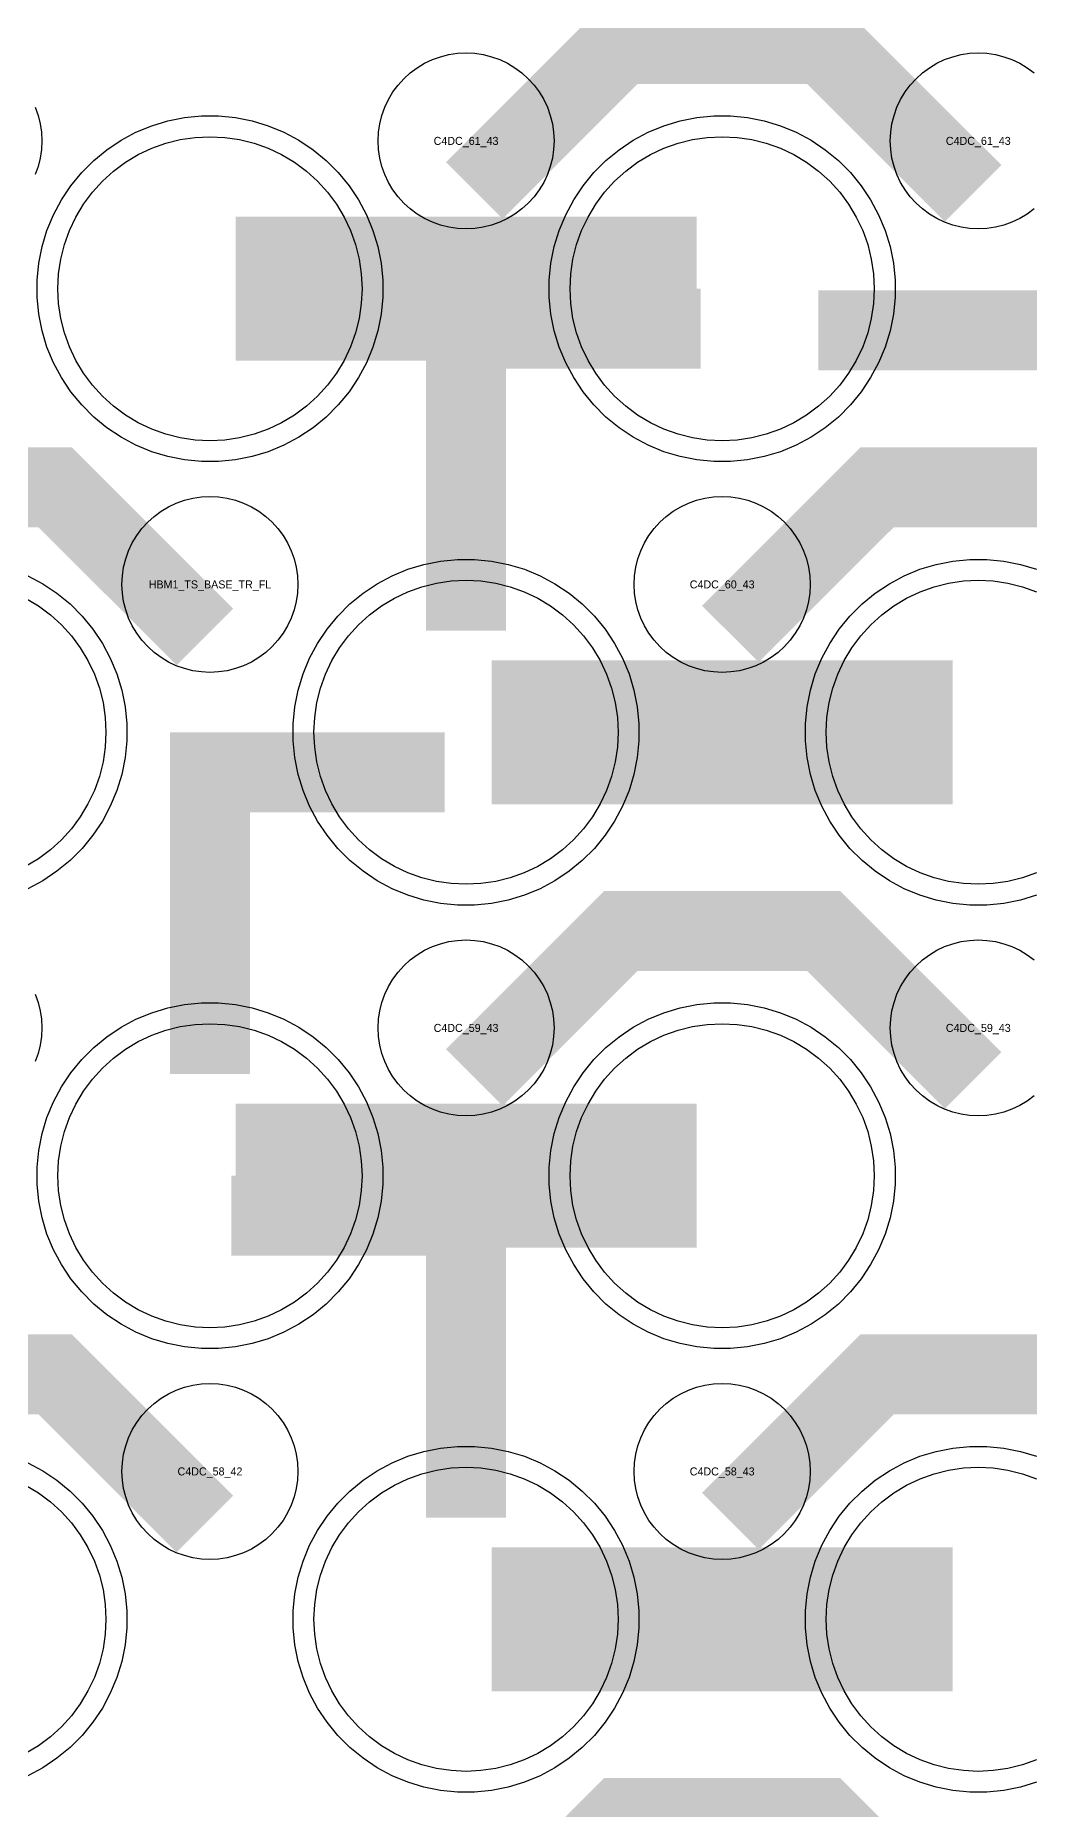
# Model space of a CAD drawing. Extents: x -11880 to 11880, y -14992 to 14992.
# Drawn here: x 1626 to 1936, y -6862 to -6308 of the extents above; entities that cross this region are included whole.
import ezdxf
from ezdxf.enums import TextEntityAlignment as Align

# ---------------------------------------------------------------- set-up
doc = ezdxf.new("R2010")
doc.units = 0
doc.header["$MEASUREMENT"] = 0
for name, color, linetype in [('GDS_775_DT_237', 138, 'CONTINUOUS'), ('RDL1_FS', 34, 'CONTINUOUS'), ('RDL_BS', 160, 'CONTINUOUS')]:
    doc.layers.add(name, color=color, linetype=linetype)

msp = doc.modelspace()

# ---------------------------------------------------------------- linework, layer by layer
at = {"layer": 'RDL1_FS', "color": 241, "true_color": 0xf7abae}
for points in [[(1680, -6434.664), (1675.343, -6434.435), (1670.732, -6433.751), (1666.209, -6432.619), (1661.819, -6431.047), (1657.605, -6429.055), (1653.605, -6426.657), (1649.86, -6423.879), (1646.406, -6420.749), (1643.276, -6417.295), (1640.498, -6413.55), (1638.1, -6409.55), (1636.108, -6405.336), (1634.536, -6400.946), (1633.404, -6396.423), (1632.72, -6391.812), (1632.491, -6387.155), (1632.72, -6382.498), (1633.404, -6377.887), (1634.536, -6373.364), (1636.108, -6368.974), (1638.1, -6364.76), (1640.498, -6360.76), (1643.276, -6357.015), (1646.406, -6353.561), (1649.86, -6350.431), (1653.605, -6347.653), (1657.605, -6345.255), (1661.819, -6343.263), (1666.209, -6341.691), (1670.732, -6340.559), (1675.343, -6339.875), (1680, -6339.646), (1684.657, -6339.875), (1689.268, -6340.559), (1693.791, -6341.691), (1698.181, -6343.263), (1702.395, -6345.255), (1706.395, -6347.653), (1710.14, -6350.431), (1713.594, -6353.561), (1716.724, -6357.015), (1719.502, -6360.76), (1721.9, -6364.76), (1723.892, -6368.974), (1725.464, -6373.364), (1726.596, -6377.887), (1727.28, -6382.498), (1727.509, -6387.155), (1727.28, -6391.812), (1726.596, -6396.423), (1725.464, -6400.946), (1723.892, -6405.336), (1721.9, -6409.55), (1719.502, -6413.55), (1716.724, -6417.295), (1713.594, -6420.749), (1710.14, -6423.879), (1706.395, -6426.657), (1702.395, -6429.055), (1698.181, -6431.047), (1693.791, -6432.619), (1689.268, -6433.751), (1684.657, -6434.435)], [(1840, -6434.664), (1835.343, -6434.435), (1830.732, -6433.751), (1826.209, -6432.619), (1821.819, -6431.047), (1817.605, -6429.055), (1813.605, -6426.657), (1809.86, -6423.879), (1806.406, -6420.749), (1803.276, -6417.295), (1800.498, -6413.55), (1798.1, -6409.55), (1796.108, -6405.336), (1794.536, -6400.946), (1793.404, -6396.423), (1792.72, -6391.812), (1792.491, -6387.155), (1792.72, -6382.498), (1793.404, -6377.887), (1794.536, -6373.364), (1796.108, -6368.974), (1798.1, -6364.76), (1800.498, -6360.76), (1803.276, -6357.015), (1806.406, -6353.561), (1809.86, -6350.431), (1813.605, -6347.653), (1817.605, -6345.255), (1821.819, -6343.263), (1826.209, -6341.691), (1830.732, -6340.559), (1835.343, -6339.875), (1840, -6339.646), (1844.657, -6339.875), (1849.268, -6340.559), (1853.791, -6341.691), (1858.181, -6343.263), (1862.395, -6345.255), (1866.395, -6347.653), (1870.14, -6350.431), (1873.594, -6353.561), (1876.724, -6357.015), (1879.502, -6360.76), (1881.9, -6364.76), (1883.892, -6368.974), (1885.464, -6373.364), (1886.596, -6377.887), (1887.28, -6382.498), (1887.509, -6387.155), (1887.28, -6391.812), (1886.596, -6396.423), (1885.464, -6400.946), (1883.892, -6405.336), (1881.9, -6409.55), (1879.502, -6413.55), (1876.724, -6417.295), (1873.594, -6420.749), (1870.14, -6423.879), (1866.395, -6426.657), (1862.395, -6429.055), (1858.181, -6431.047), (1853.791, -6432.619), (1849.268, -6433.751), (1844.657, -6434.435)], [(1760, -6573.229), (1755.343, -6573), (1750.732, -6572.316), (1746.209, -6571.184), (1741.819, -6569.612), (1737.605, -6567.62), (1733.605, -6565.222), (1729.86, -6562.444), (1726.406, -6559.314), (1723.276, -6555.86), (1720.498, -6552.115), (1718.1, -6548.115), (1716.108, -6543.901), (1714.536, -6539.511), (1713.404, -6534.988), (1712.72, -6530.377), (1712.491, -6525.72), (1712.72, -6521.063), (1713.404, -6516.452), (1714.536, -6511.929), (1716.108, -6507.539), (1718.1, -6503.325), (1720.498, -6499.325), (1723.276, -6495.58), (1726.406, -6492.126), (1729.86, -6488.996), (1733.605, -6486.218), (1737.605, -6483.82), (1741.819, -6481.828), (1746.209, -6480.256), (1750.732, -6479.124), (1755.343, -6478.44), (1760, -6478.211), (1764.657, -6478.44), (1769.268, -6479.124), (1773.791, -6480.256), (1778.181, -6481.828), (1782.395, -6483.82), (1786.395, -6486.218), (1790.14, -6488.996), (1793.594, -6492.126), (1796.724, -6495.58), (1799.502, -6499.325), (1801.9, -6503.325), (1803.892, -6507.539), (1805.464, -6511.929), (1806.596, -6516.452), (1807.28, -6521.063), (1807.509, -6525.72), (1807.28, -6530.377), (1806.596, -6534.988), (1805.464, -6539.511), (1803.892, -6543.901), (1801.9, -6548.115), (1799.502, -6552.115), (1796.724, -6555.86), (1793.594, -6559.314), (1790.14, -6562.444), (1786.395, -6565.222), (1782.395, -6567.62), (1778.181, -6569.612), (1773.791, -6571.184), (1769.268, -6572.316), (1764.657, -6573)], [(1680, -6711.794), (1675.343, -6711.565), (1670.732, -6710.881), (1666.209, -6709.749), (1661.819, -6708.177), (1657.605, -6706.185), (1653.605, -6703.787), (1649.86, -6701.009), (1646.406, -6697.879), (1643.276, -6694.425), (1640.498, -6690.68), (1638.1, -6686.68), (1636.108, -6682.466), (1634.536, -6678.076), (1633.404, -6673.553), (1632.72, -6668.942), (1632.491, -6664.285), (1632.72, -6659.628), (1633.404, -6655.017), (1634.536, -6650.494), (1636.108, -6646.104), (1638.1, -6641.89), (1640.498, -6637.89), (1643.276, -6634.145), (1646.406, -6630.691), (1649.86, -6627.561), (1653.605, -6624.783), (1657.605, -6622.385), (1661.819, -6620.393), (1666.209, -6618.821), (1670.732, -6617.689), (1675.343, -6617.005), (1680, -6616.776), (1684.657, -6617.005), (1689.268, -6617.689), (1693.791, -6618.821), (1698.181, -6620.393), (1702.395, -6622.385), (1706.395, -6624.783), (1710.14, -6627.561), (1713.594, -6630.691), (1716.724, -6634.145), (1719.502, -6637.89), (1721.9, -6641.89), (1723.892, -6646.104), (1725.464, -6650.494), (1726.596, -6655.017), (1727.28, -6659.628), (1727.509, -6664.285), (1727.28, -6668.942), (1726.596, -6673.553), (1725.464, -6678.076), (1723.892, -6682.466), (1721.9, -6686.68), (1719.502, -6690.68), (1716.724, -6694.425), (1713.594, -6697.879), (1710.14, -6701.009), (1706.395, -6703.787), (1702.395, -6706.185), (1698.181, -6708.177), (1693.791, -6709.749), (1689.268, -6710.881), (1684.657, -6711.565)], [(1840, -6711.794), (1835.343, -6711.565), (1830.732, -6710.881), (1826.209, -6709.749), (1821.819, -6708.177), (1817.605, -6706.185), (1813.605, -6703.787), (1809.86, -6701.009), (1806.406, -6697.879), (1803.276, -6694.425), (1800.498, -6690.68), (1798.1, -6686.68), (1796.108, -6682.466), (1794.536, -6678.076), (1793.404, -6673.553), (1792.72, -6668.942), (1792.491, -6664.285), (1792.72, -6659.628), (1793.404, -6655.017), (1794.536, -6650.494), (1796.108, -6646.104), (1798.1, -6641.89), (1800.498, -6637.89), (1803.276, -6634.145), (1806.406, -6630.691), (1809.86, -6627.561), (1813.605, -6624.783), (1817.605, -6622.385), (1821.819, -6620.393), (1826.209, -6618.821), (1830.732, -6617.689), (1835.343, -6617.005), (1840, -6616.776), (1844.657, -6617.005), (1849.268, -6617.689), (1853.791, -6618.821), (1858.181, -6620.393), (1862.395, -6622.385), (1866.395, -6624.783), (1870.14, -6627.561), (1873.594, -6630.691), (1876.724, -6634.145), (1879.502, -6637.89), (1881.9, -6641.89), (1883.892, -6646.104), (1885.464, -6650.494), (1886.596, -6655.017), (1887.28, -6659.628), (1887.509, -6664.285), (1887.28, -6668.942), (1886.596, -6673.553), (1885.464, -6678.076), (1883.892, -6682.466), (1881.9, -6686.68), (1879.502, -6690.68), (1876.724, -6694.425), (1873.594, -6697.879), (1870.14, -6701.009), (1866.395, -6703.787), (1862.395, -6706.185), (1858.181, -6708.177), (1853.791, -6709.749), (1849.268, -6710.881), (1844.657, -6711.565)], [(1760, -6850.359), (1755.343, -6850.13), (1750.732, -6849.446), (1746.209, -6848.314), (1741.819, -6846.742), (1737.605, -6844.75), (1733.605, -6842.352), (1729.86, -6839.574), (1726.406, -6836.444), (1723.276, -6832.99), (1720.498, -6829.245), (1718.1, -6825.245), (1716.108, -6821.031), (1714.536, -6816.641), (1713.404, -6812.118), (1712.72, -6807.507), (1712.491, -6802.85), (1712.72, -6798.193), (1713.404, -6793.582), (1714.536, -6789.059), (1716.108, -6784.669), (1718.1, -6780.455), (1720.498, -6776.455), (1723.276, -6772.71), (1726.406, -6769.256), (1729.86, -6766.126), (1733.605, -6763.348), (1737.605, -6760.95), (1741.819, -6758.958), (1746.209, -6757.386), (1750.732, -6756.254), (1755.343, -6755.57), (1760, -6755.341), (1764.657, -6755.57), (1769.268, -6756.254), (1773.791, -6757.386), (1778.181, -6758.958), (1782.395, -6760.95), (1786.395, -6763.348), (1790.14, -6766.126), (1793.594, -6769.256), (1796.724, -6772.71), (1799.502, -6776.455), (1801.9, -6780.455), (1803.892, -6784.669), (1805.464, -6789.059), (1806.596, -6793.582), (1807.28, -6798.193), (1807.509, -6802.85), (1807.28, -6807.507), (1806.596, -6812.118), (1805.464, -6816.641), (1803.892, -6821.031), (1801.9, -6825.245), (1799.502, -6829.245), (1796.724, -6832.99), (1793.594, -6836.444), (1790.14, -6839.574), (1786.395, -6842.352), (1782.395, -6844.75), (1778.181, -6846.742), (1773.791, -6848.314), (1769.268, -6849.446), (1764.657, -6850.13)]]:
    msp.add_lwpolyline(points, close=True, dxfattribs=at)
for points in [[(1688.002, -6387.155, 45, 45, 0), (1760.002, -6387.155, 45, 45, 0)], [(1760.002, -6387.155, 45, 45, 0), (1832.002, -6387.155, 45, 45, 0)], [(1768.002, -6525.72, 45, 45, 0), (1840.002, -6525.72, 45, 45, 0)], [(1840.002, -6525.72, 45, 45, 0), (1912.002, -6525.72, 45, 45, 0)], [(1688.002, -6664.285, 45, 45, 0), (1760.002, -6664.285, 45, 45, 0)], [(1760.002, -6664.285, 45, 45, 0), (1832.002, -6664.285, 45, 45, 0)], [(1768.002, -6802.85, 45, 45, 0), (1840.002, -6802.85, 45, 45, 0)], [(1840.002, -6802.85, 45, 45, 0), (1912.002, -6802.85, 45, 45, 0)]]:
    msp.add_lwpolyline(points, format="xyseb", dxfattribs=at)
for points in [[(1938.181, -6569.612), (1933.791, -6571.184), (1929.268, -6572.316), (1924.657, -6573), (1920, -6573.229), (1915.343, -6573), (1910.732, -6572.316), (1906.209, -6571.184), (1901.819, -6569.612), (1897.605, -6567.62), (1893.605, -6565.222), (1889.86, -6562.444), (1886.406, -6559.314), (1883.276, -6555.86), (1880.498, -6552.115), (1878.1, -6548.115), (1876.108, -6543.901), (1874.536, -6539.511), (1873.404, -6534.988), (1872.72, -6530.377), (1872.491, -6525.72), (1872.72, -6521.063), (1873.404, -6516.452), (1874.536, -6511.929), (1876.108, -6507.539), (1878.1, -6503.325), (1880.498, -6499.325), (1883.276, -6495.58), (1886.406, -6492.126), (1889.86, -6488.996), (1893.605, -6486.218), (1897.605, -6483.82), (1901.819, -6481.828), (1906.209, -6480.256), (1910.732, -6479.124), (1915.343, -6478.44), (1920, -6478.211), (1924.657, -6478.44), (1929.268, -6479.124), (1933.791, -6480.256), (1938.181, -6481.828)], [(1938.181, -6846.742), (1933.791, -6848.314), (1929.268, -6849.446), (1924.657, -6850.13), (1920, -6850.359), (1915.343, -6850.13), (1910.732, -6849.446), (1906.209, -6848.314), (1901.819, -6846.742), (1897.605, -6844.75), (1893.605, -6842.352), (1889.86, -6839.574), (1886.406, -6836.444), (1883.276, -6832.99), (1880.498, -6829.245), (1878.1, -6825.245), (1876.108, -6821.031), (1874.536, -6816.641), (1873.404, -6812.118), (1872.72, -6807.507), (1872.491, -6802.85), (1872.72, -6798.193), (1873.404, -6793.582), (1874.536, -6789.059), (1876.108, -6784.669), (1878.1, -6780.455), (1880.498, -6776.455), (1883.276, -6772.71), (1886.406, -6769.256), (1889.86, -6766.126), (1893.605, -6763.348), (1897.605, -6760.95), (1901.819, -6758.958), (1906.209, -6757.386), (1910.732, -6756.254), (1915.343, -6755.57), (1920, -6755.341), (1924.657, -6755.57), (1929.268, -6756.254), (1933.791, -6757.386), (1938.181, -6758.958)]]:
    msp.add_lwpolyline(points, dxfattribs=at)
at = {"layer": 'RDL1_FS'}
for points in [[(1622.395, -6483.82), (1626.395, -6486.218), (1630.14, -6488.996), (1633.594, -6492.126), (1636.724, -6495.58), (1639.502, -6499.325), (1641.9, -6503.325), (1643.892, -6507.539), (1645.464, -6511.929), (1646.596, -6516.452), (1647.28, -6521.063), (1647.509, -6525.72), (1647.28, -6530.377), (1646.596, -6534.988), (1645.464, -6539.511), (1643.892, -6543.901), (1641.9, -6548.115), (1639.502, -6552.115), (1636.724, -6555.86), (1633.594, -6559.314), (1630.14, -6562.444), (1626.395, -6565.222), (1622.395, -6567.62)], [(1622.395, -6760.95), (1626.395, -6763.348), (1630.14, -6766.126), (1633.594, -6769.256), (1636.724, -6772.71), (1639.502, -6776.455), (1641.9, -6780.455), (1643.892, -6784.669), (1645.464, -6789.059), (1646.596, -6793.582), (1647.28, -6798.193), (1647.509, -6802.85), (1647.28, -6807.507), (1646.596, -6812.118), (1645.464, -6816.641), (1643.892, -6821.031), (1641.9, -6825.245), (1639.502, -6829.245), (1636.724, -6832.99), (1633.594, -6836.444), (1630.14, -6839.574), (1626.395, -6842.352), (1622.395, -6844.75)]]:
    msp.add_lwpolyline(points, dxfattribs=at)
at = {"layer": 'RDL_BS'}
for points in [[(1762.562, -6356.469, 25, 25, 0), (1808.377, -6310.654, 25, 25, 0), (1841.93, -6310.654, 25, 25, 0)], [(1918.401, -6357.368, 25, 25, 0), (1871.687, -6310.654, 25, 25, 0), (1841.929, -6310.654, 25, 25, 0)], [(1678.401, -6495.933, 25, 25, 0), (1631.687, -6449.219, 25, 25, 0), (1601.929, -6449.219, 25, 25, 0)], [(1842.562, -6495.034, 25, 25, 0), (1888.377, -6449.219, 25, 25, 0), (1921.93, -6449.219, 25, 25, 0)], [(1998.401, -6495.933, 25, 25, 0), (1951.687, -6449.219, 25, 25, 0), (1921.929, -6449.219, 25, 25, 0)], [(1762.562, -6633.599, 25, 25, 0), (1808.377, -6587.784, 25, 25, 0), (1841.93, -6587.784, 25, 25, 0)], [(1918.401, -6634.498, 25, 25, 0), (1871.687, -6587.784, 25, 25, 0), (1841.929, -6587.784, 25, 25, 0)], [(1760, -6694.754, 25, 25, 0), (1760, -6740.374, 25, 25, 0)], [(1678.401, -6773.063, 25, 25, 0), (1631.687, -6726.349, 25, 25, 0), (1601.929, -6726.349, 25, 25, 0)], [(1842.562, -6772.164, 25, 25, 0), (1888.377, -6726.349, 25, 25, 0), (1921.93, -6726.349, 25, 25, 0)], [(1998.401, -6773.063, 25, 25, 0), (1951.687, -6726.349, 25, 25, 0), (1921.929, -6726.349, 25, 25, 0)], [(1762.562, -6910.724, 25, 25, 0), (1808.377, -6864.909, 25, 25, 0), (1841.93, -6864.909, 25, 25, 0)], [(1918.401, -6911.623, 25, 25, 0), (1871.687, -6864.909, 25, 25, 0), (1841.929, -6864.909, 25, 25, 0)]]:
    msp.add_lwpolyline(points, format="xyseb", dxfattribs=at)
for points in [[(1760, -6368.461), (1757.307, -6368.329), (1754.635, -6367.933), (1752.016, -6367.276), (1749.481, -6366.369), (1747.044, -6365.217), (1744.72, -6363.824), (1742.557, -6362.221), (1740.558, -6360.409), (1738.746, -6358.41), (1737.143, -6356.247), (1735.75, -6353.923), (1734.598, -6351.486), (1733.691, -6348.951), (1733.034, -6346.332), (1732.638, -6343.66), (1732.506, -6340.967), (1732.638, -6338.274), (1733.034, -6335.602), (1733.691, -6332.983), (1734.598, -6330.448), (1735.75, -6328.011), (1737.143, -6325.687), (1738.746, -6323.524), (1740.558, -6321.525), (1742.557, -6319.713), (1744.72, -6318.11), (1747.044, -6316.717), (1749.481, -6315.565), (1752.016, -6314.658), (1754.635, -6314.001), (1757.307, -6313.605), (1760, -6313.473), (1762.693, -6313.605), (1765.365, -6314.001), (1767.984, -6314.658), (1770.519, -6315.565), (1772.956, -6316.717), (1775.28, -6318.11), (1777.443, -6319.713), (1779.442, -6321.525), (1781.254, -6323.524), (1782.857, -6325.687), (1784.25, -6328.011), (1785.402, -6330.448), (1786.309, -6332.983), (1786.966, -6335.602), (1787.362, -6338.274), (1787.494, -6340.967), (1787.362, -6343.66), (1786.966, -6346.332), (1786.309, -6348.951), (1785.402, -6351.486), (1784.25, -6353.923), (1782.857, -6356.247), (1781.254, -6358.41), (1779.442, -6360.409), (1777.443, -6362.221), (1775.28, -6363.824), (1772.956, -6365.217), (1770.519, -6366.369), (1767.984, -6367.276), (1765.365, -6367.933), (1762.693, -6368.329)], [(1680, -6507.026), (1677.307, -6506.894), (1674.635, -6506.498), (1672.016, -6505.841), (1669.481, -6504.934), (1667.044, -6503.782), (1664.72, -6502.389), (1662.557, -6500.786), (1660.558, -6498.974), (1658.746, -6496.975), (1657.143, -6494.812), (1655.75, -6492.488), (1654.598, -6490.051), (1653.691, -6487.516), (1653.034, -6484.897), (1652.638, -6482.225), (1652.506, -6479.532), (1652.638, -6476.839), (1653.034, -6474.167), (1653.691, -6471.548), (1654.598, -6469.013), (1655.75, -6466.576), (1657.143, -6464.252), (1658.746, -6462.089), (1660.558, -6460.09), (1662.557, -6458.278), (1664.72, -6456.675), (1667.044, -6455.282), (1669.481, -6454.13), (1672.016, -6453.223), (1674.635, -6452.566), (1677.307, -6452.17), (1680, -6452.038), (1682.693, -6452.17), (1685.365, -6452.566), (1687.984, -6453.223), (1690.519, -6454.13), (1692.956, -6455.282), (1695.28, -6456.675), (1697.443, -6458.278), (1699.442, -6460.09), (1701.254, -6462.089), (1702.857, -6464.252), (1704.25, -6466.576), (1705.402, -6469.013), (1706.309, -6471.548), (1706.966, -6474.167), (1707.362, -6476.839), (1707.494, -6479.532), (1707.362, -6482.225), (1706.966, -6484.897), (1706.309, -6487.516), (1705.402, -6490.051), (1704.25, -6492.488), (1702.857, -6494.812), (1701.254, -6496.975), (1699.442, -6498.974), (1697.443, -6500.786), (1695.28, -6502.389), (1692.956, -6503.782), (1690.519, -6504.934), (1687.984, -6505.841), (1685.365, -6506.498), (1682.693, -6506.894)], [(1840, -6507.026), (1837.307, -6506.894), (1834.635, -6506.498), (1832.016, -6505.841), (1829.481, -6504.934), (1827.044, -6503.782), (1824.72, -6502.389), (1822.557, -6500.786), (1820.558, -6498.974), (1818.746, -6496.975), (1817.143, -6494.812), (1815.75, -6492.488), (1814.598, -6490.051), (1813.691, -6487.516), (1813.034, -6484.897), (1812.638, -6482.225), (1812.506, -6479.532), (1812.638, -6476.839), (1813.034, -6474.167), (1813.691, -6471.548), (1814.598, -6469.013), (1815.75, -6466.576), (1817.143, -6464.252), (1818.746, -6462.089), (1820.558, -6460.09), (1822.557, -6458.278), (1824.72, -6456.675), (1827.044, -6455.282), (1829.481, -6454.13), (1832.016, -6453.223), (1834.635, -6452.566), (1837.307, -6452.17), (1840, -6452.038), (1842.693, -6452.17), (1845.365, -6452.566), (1847.984, -6453.223), (1850.519, -6454.13), (1852.956, -6455.282), (1855.28, -6456.675), (1857.443, -6458.278), (1859.442, -6460.09), (1861.254, -6462.089), (1862.857, -6464.252), (1864.25, -6466.576), (1865.402, -6469.013), (1866.309, -6471.548), (1866.966, -6474.167), (1867.362, -6476.839), (1867.494, -6479.532), (1867.362, -6482.225), (1866.966, -6484.897), (1866.309, -6487.516), (1865.402, -6490.051), (1864.25, -6492.488), (1862.857, -6494.812), (1861.254, -6496.975), (1859.442, -6498.974), (1857.443, -6500.786), (1855.28, -6502.389), (1852.956, -6503.782), (1850.519, -6504.934), (1847.984, -6505.841), (1845.365, -6506.498), (1842.693, -6506.894)], [(1760, -6645.591), (1757.307, -6645.459), (1754.635, -6645.063), (1752.016, -6644.406), (1749.481, -6643.499), (1747.044, -6642.347), (1744.72, -6640.954), (1742.557, -6639.351), (1740.558, -6637.539), (1738.746, -6635.54), (1737.143, -6633.377), (1735.75, -6631.053), (1734.598, -6628.616), (1733.691, -6626.081), (1733.034, -6623.462), (1732.638, -6620.79), (1732.506, -6618.097), (1732.638, -6615.404), (1733.034, -6612.732), (1733.691, -6610.113), (1734.598, -6607.578), (1735.75, -6605.141), (1737.143, -6602.817), (1738.746, -6600.654), (1740.558, -6598.655), (1742.557, -6596.843), (1744.72, -6595.24), (1747.044, -6593.847), (1749.481, -6592.695), (1752.016, -6591.788), (1754.635, -6591.131), (1757.307, -6590.735), (1760, -6590.603), (1762.693, -6590.735), (1765.365, -6591.131), (1767.984, -6591.788), (1770.519, -6592.695), (1772.956, -6593.847), (1775.28, -6595.24), (1777.443, -6596.843), (1779.442, -6598.655), (1781.254, -6600.654), (1782.857, -6602.817), (1784.25, -6605.141), (1785.402, -6607.578), (1786.309, -6610.113), (1786.966, -6612.732), (1787.362, -6615.404), (1787.494, -6618.097), (1787.362, -6620.79), (1786.966, -6623.462), (1786.309, -6626.081), (1785.402, -6628.616), (1784.25, -6631.053), (1782.857, -6633.377), (1781.254, -6635.54), (1779.442, -6637.539), (1777.443, -6639.351), (1775.28, -6640.954), (1772.956, -6642.347), (1770.519, -6643.499), (1767.984, -6644.406), (1765.365, -6645.063), (1762.693, -6645.459)], [(1680, -6784.156), (1677.307, -6784.024), (1674.635, -6783.628), (1672.016, -6782.971), (1669.481, -6782.064), (1667.044, -6780.912), (1664.72, -6779.519), (1662.557, -6777.916), (1660.558, -6776.104), (1658.746, -6774.105), (1657.143, -6771.942), (1655.75, -6769.618), (1654.598, -6767.181), (1653.691, -6764.646), (1653.034, -6762.027), (1652.638, -6759.355), (1652.506, -6756.662), (1652.638, -6753.969), (1653.034, -6751.297), (1653.691, -6748.678), (1654.598, -6746.143), (1655.75, -6743.706), (1657.143, -6741.382), (1658.746, -6739.219), (1660.558, -6737.22), (1662.557, -6735.408), (1664.72, -6733.805), (1667.044, -6732.412), (1669.481, -6731.26), (1672.016, -6730.353), (1674.635, -6729.696), (1677.307, -6729.3), (1680, -6729.168), (1682.693, -6729.3), (1685.365, -6729.696), (1687.984, -6730.353), (1690.519, -6731.26), (1692.956, -6732.412), (1695.28, -6733.805), (1697.443, -6735.408), (1699.442, -6737.22), (1701.254, -6739.219), (1702.857, -6741.382), (1704.25, -6743.706), (1705.402, -6746.143), (1706.309, -6748.678), (1706.966, -6751.297), (1707.362, -6753.969), (1707.494, -6756.662), (1707.362, -6759.355), (1706.966, -6762.027), (1706.309, -6764.646), (1705.402, -6767.181), (1704.25, -6769.618), (1702.857, -6771.942), (1701.254, -6774.105), (1699.442, -6776.104), (1697.443, -6777.916), (1695.28, -6779.519), (1692.956, -6780.912), (1690.519, -6782.064), (1687.984, -6782.971), (1685.365, -6783.628), (1682.693, -6784.024)], [(1840, -6784.156), (1837.307, -6784.024), (1834.635, -6783.628), (1832.016, -6782.971), (1829.481, -6782.064), (1827.044, -6780.912), (1824.72, -6779.519), (1822.557, -6777.916), (1820.558, -6776.104), (1818.746, -6774.105), (1817.143, -6771.942), (1815.75, -6769.618), (1814.598, -6767.181), (1813.691, -6764.646), (1813.034, -6762.027), (1812.638, -6759.355), (1812.506, -6756.662), (1812.638, -6753.969), (1813.034, -6751.297), (1813.691, -6748.678), (1814.598, -6746.143), (1815.75, -6743.706), (1817.143, -6741.382), (1818.746, -6739.219), (1820.558, -6737.22), (1822.557, -6735.408), (1824.72, -6733.805), (1827.044, -6732.412), (1829.481, -6731.26), (1832.016, -6730.353), (1834.635, -6729.696), (1837.307, -6729.3), (1840, -6729.168), (1842.693, -6729.3), (1845.365, -6729.696), (1847.984, -6730.353), (1850.519, -6731.26), (1852.956, -6732.412), (1855.28, -6733.805), (1857.443, -6735.408), (1859.442, -6737.22), (1861.254, -6739.219), (1862.857, -6741.382), (1864.25, -6743.706), (1865.402, -6746.143), (1866.309, -6748.678), (1866.966, -6751.297), (1867.362, -6753.969), (1867.494, -6756.662), (1867.362, -6759.355), (1866.966, -6762.027), (1866.309, -6764.646), (1865.402, -6767.181), (1864.25, -6769.618), (1862.857, -6771.942), (1861.254, -6774.105), (1859.442, -6776.104), (1857.443, -6777.916), (1855.28, -6779.519), (1852.956, -6780.912), (1850.519, -6782.064), (1847.984, -6782.971), (1845.365, -6783.628), (1842.693, -6784.024)]]:
    msp.add_lwpolyline(points, close=True, dxfattribs=at)
for points in [[(1937.443, -6362.221), (1935.28, -6363.824), (1932.956, -6365.217), (1930.519, -6366.369), (1927.984, -6367.276), (1925.365, -6367.933), (1922.693, -6368.329), (1920, -6368.461), (1917.307, -6368.329), (1914.635, -6367.933), (1912.016, -6367.276), (1909.481, -6366.369), (1907.044, -6365.217), (1904.72, -6363.824), (1902.557, -6362.221), (1900.558, -6360.409), (1898.746, -6358.41), (1897.143, -6356.247), (1895.75, -6353.923), (1894.598, -6351.486), (1893.691, -6348.951), (1893.034, -6346.332), (1892.638, -6343.66), (1892.506, -6340.967), (1892.638, -6338.274), (1893.034, -6335.602), (1893.691, -6332.983), (1894.598, -6330.448), (1895.75, -6328.011), (1897.143, -6325.687), (1898.746, -6323.524), (1900.558, -6321.525), (1902.557, -6319.713), (1904.72, -6318.11), (1907.044, -6316.717), (1909.481, -6315.565), (1912.016, -6314.658), (1914.635, -6314.001), (1917.307, -6313.605), (1920, -6313.473), (1922.693, -6313.605), (1925.365, -6314.001), (1927.984, -6314.658), (1930.519, -6315.565), (1932.956, -6316.717), (1935.28, -6318.11), (1937.443, -6319.713)], [(1625.402, -6330.448), (1626.309, -6332.983), (1626.966, -6335.602), (1627.362, -6338.274), (1627.494, -6340.967), (1627.362, -6343.66), (1626.966, -6346.332), (1626.309, -6348.951), (1625.402, -6351.486)], [(1623.115, -6476.845), (1627.777, -6479.337), (1632.191, -6482.284), (1636.292, -6485.646), (1640.074, -6489.428), (1643.436, -6493.529), (1646.383, -6497.943), (1648.875, -6502.605), (1650.906, -6507.515), (1652.437, -6512.555), (1653.483, -6517.782), (1654, -6523.076), (1654, -6528.364), (1653.483, -6533.658), (1652.437, -6538.885), (1650.906, -6543.925), (1648.875, -6548.835), (1646.383, -6553.497), (1643.436, -6557.911), (1640.074, -6562.012), (1636.292, -6565.794), (1632.191, -6569.156), (1627.777, -6572.103), (1623.115, -6574.595)], [(1937.443, -6639.351), (1935.28, -6640.954), (1932.956, -6642.347), (1930.519, -6643.499), (1927.984, -6644.406), (1925.365, -6645.063), (1922.693, -6645.459), (1920, -6645.591), (1917.307, -6645.459), (1914.635, -6645.063), (1912.016, -6644.406), (1909.481, -6643.499), (1907.044, -6642.347), (1904.72, -6640.954), (1902.557, -6639.351), (1900.558, -6637.539), (1898.746, -6635.54), (1897.143, -6633.377), (1895.75, -6631.053), (1894.598, -6628.616), (1893.691, -6626.081), (1893.034, -6623.462), (1892.638, -6620.79), (1892.506, -6618.097), (1892.638, -6615.404), (1893.034, -6612.732), (1893.691, -6610.113), (1894.598, -6607.578), (1895.75, -6605.141), (1897.143, -6602.817), (1898.746, -6600.654), (1900.558, -6598.655), (1902.557, -6596.843), (1904.72, -6595.24), (1907.044, -6593.847), (1909.481, -6592.695), (1912.016, -6591.788), (1914.635, -6591.131), (1917.307, -6590.735), (1920, -6590.603), (1922.693, -6590.735), (1925.365, -6591.131), (1927.984, -6591.788), (1930.519, -6592.695), (1932.956, -6593.847), (1935.28, -6595.24), (1937.443, -6596.843)], [(1625.402, -6607.578), (1626.309, -6610.113), (1626.966, -6612.732), (1627.362, -6615.404), (1627.494, -6618.097), (1627.362, -6620.79), (1626.966, -6623.462), (1626.309, -6626.081), (1625.402, -6628.616)], [(1623.115, -6753.975), (1627.777, -6756.467), (1632.191, -6759.414), (1636.292, -6762.776), (1640.074, -6766.558), (1643.436, -6770.659), (1646.383, -6775.073), (1648.875, -6779.735), (1650.906, -6784.645), (1652.437, -6789.685), (1653.483, -6794.912), (1654, -6800.206), (1654, -6805.494), (1653.483, -6810.788), (1652.437, -6816.015), (1650.906, -6821.055), (1648.875, -6825.965), (1646.383, -6830.627), (1643.436, -6835.041), (1640.074, -6839.142), (1636.292, -6842.924), (1632.191, -6846.286), (1627.777, -6849.233), (1623.115, -6851.725)]]:
    msp.add_lwpolyline(points, dxfattribs=at)
at = {"layer": 'RDL_BS', "color": 241, "true_color": 0xf7abae}
for points in [[(1677.356, -6441.155), (1672.062, -6440.638), (1666.835, -6439.592), (1661.795, -6438.061), (1656.885, -6436.03), (1652.223, -6433.538), (1647.809, -6430.591), (1643.708, -6427.229), (1639.926, -6423.447), (1636.564, -6419.346), (1633.617, -6414.932), (1631.125, -6410.27), (1629.094, -6405.36), (1627.563, -6400.32), (1626.517, -6395.093), (1626, -6389.799), (1626, -6384.511), (1626.517, -6379.217), (1627.563, -6373.99), (1629.094, -6368.95), (1631.125, -6364.04), (1633.617, -6359.378), (1636.564, -6354.964), (1639.926, -6350.863), (1643.708, -6347.081), (1647.809, -6343.719), (1652.223, -6340.772), (1656.885, -6338.28), (1661.795, -6336.249), (1666.835, -6334.718), (1672.062, -6333.672), (1677.356, -6333.155), (1682.644, -6333.155), (1687.938, -6333.672), (1693.165, -6334.718), (1698.205, -6336.249), (1703.115, -6338.28), (1707.777, -6340.772), (1712.191, -6343.719), (1716.292, -6347.081), (1720.074, -6350.863), (1723.436, -6354.964), (1726.383, -6359.378), (1728.875, -6364.04), (1730.906, -6368.95), (1732.437, -6373.99), (1733.483, -6379.217), (1734, -6384.511), (1734, -6389.799), (1733.483, -6395.093), (1732.437, -6400.32), (1730.906, -6405.36), (1728.875, -6410.27), (1726.383, -6414.932), (1723.436, -6419.346), (1720.074, -6423.447), (1716.292, -6427.229), (1712.191, -6430.591), (1707.777, -6433.538), (1703.115, -6436.03), (1698.205, -6438.061), (1693.165, -6439.592), (1687.938, -6440.638), (1682.644, -6441.155)], [(1837.356, -6441.155), (1832.062, -6440.638), (1826.835, -6439.592), (1821.795, -6438.061), (1816.885, -6436.03), (1812.223, -6433.538), (1807.809, -6430.591), (1803.708, -6427.229), (1799.926, -6423.447), (1796.564, -6419.346), (1793.617, -6414.932), (1791.125, -6410.27), (1789.094, -6405.36), (1787.563, -6400.32), (1786.517, -6395.093), (1786, -6389.799), (1786, -6384.511), (1786.517, -6379.217), (1787.563, -6373.99), (1789.094, -6368.95), (1791.125, -6364.04), (1793.617, -6359.378), (1796.564, -6354.964), (1799.926, -6350.863), (1803.708, -6347.081), (1807.809, -6343.719), (1812.223, -6340.772), (1816.885, -6338.28), (1821.795, -6336.249), (1826.835, -6334.718), (1832.062, -6333.672), (1837.356, -6333.155), (1842.644, -6333.155), (1847.938, -6333.672), (1853.165, -6334.718), (1858.205, -6336.249), (1863.115, -6338.28), (1867.777, -6340.772), (1872.191, -6343.719), (1876.292, -6347.081), (1880.074, -6350.863), (1883.436, -6354.964), (1886.383, -6359.378), (1888.875, -6364.04), (1890.906, -6368.95), (1892.437, -6373.99), (1893.483, -6379.217), (1894, -6384.511), (1894, -6389.799), (1893.483, -6395.093), (1892.437, -6400.32), (1890.906, -6405.36), (1888.875, -6410.27), (1886.383, -6414.932), (1883.436, -6419.346), (1880.074, -6423.447), (1876.292, -6427.229), (1872.191, -6430.591), (1867.777, -6433.538), (1863.115, -6436.03), (1858.205, -6438.061), (1853.165, -6439.592), (1847.938, -6440.638), (1842.644, -6441.155)], [(1757.356, -6579.72), (1752.062, -6579.203), (1746.835, -6578.157), (1741.795, -6576.626), (1736.885, -6574.595), (1732.223, -6572.103), (1727.809, -6569.156), (1723.708, -6565.794), (1719.926, -6562.012), (1716.564, -6557.911), (1713.617, -6553.497), (1711.125, -6548.835), (1709.094, -6543.925), (1707.563, -6538.885), (1706.517, -6533.658), (1706, -6528.364), (1706, -6523.076), (1706.517, -6517.782), (1707.563, -6512.555), (1709.094, -6507.515), (1711.125, -6502.605), (1713.617, -6497.943), (1716.564, -6493.529), (1719.926, -6489.428), (1723.708, -6485.646), (1727.809, -6482.284), (1732.223, -6479.337), (1736.885, -6476.845), (1741.795, -6474.814), (1746.835, -6473.283), (1752.062, -6472.237), (1757.356, -6471.72), (1762.644, -6471.72), (1767.938, -6472.237), (1773.165, -6473.283), (1778.205, -6474.814), (1783.115, -6476.845), (1787.777, -6479.337), (1792.191, -6482.284), (1796.292, -6485.646), (1800.074, -6489.428), (1803.436, -6493.529), (1806.383, -6497.943), (1808.875, -6502.605), (1810.906, -6507.515), (1812.437, -6512.555), (1813.483, -6517.782), (1814, -6523.076), (1814, -6528.364), (1813.483, -6533.658), (1812.437, -6538.885), (1810.906, -6543.925), (1808.875, -6548.835), (1806.383, -6553.497), (1803.436, -6557.911), (1800.074, -6562.012), (1796.292, -6565.794), (1792.191, -6569.156), (1787.777, -6572.103), (1783.115, -6574.595), (1778.205, -6576.626), (1773.165, -6578.157), (1767.938, -6579.203), (1762.644, -6579.72)], [(1677.356, -6718.285), (1672.062, -6717.768), (1666.835, -6716.722), (1661.795, -6715.191), (1656.885, -6713.16), (1652.223, -6710.668), (1647.809, -6707.721), (1643.708, -6704.359), (1639.926, -6700.577), (1636.564, -6696.476), (1633.617, -6692.062), (1631.125, -6687.4), (1629.094, -6682.49), (1627.563, -6677.45), (1626.517, -6672.223), (1626, -6666.929), (1626, -6661.641), (1626.517, -6656.347), (1627.563, -6651.12), (1629.094, -6646.08), (1631.125, -6641.17), (1633.617, -6636.508), (1636.564, -6632.094), (1639.926, -6627.993), (1643.708, -6624.211), (1647.809, -6620.849), (1652.223, -6617.902), (1656.885, -6615.41), (1661.795, -6613.379), (1666.835, -6611.848), (1672.062, -6610.802), (1677.356, -6610.285), (1682.644, -6610.285), (1687.938, -6610.802), (1693.165, -6611.848), (1698.205, -6613.379), (1703.115, -6615.41), (1707.777, -6617.902), (1712.191, -6620.849), (1716.292, -6624.211), (1720.074, -6627.993), (1723.436, -6632.094), (1726.383, -6636.508), (1728.875, -6641.17), (1730.906, -6646.08), (1732.437, -6651.12), (1733.483, -6656.347), (1734, -6661.641), (1734, -6666.929), (1733.483, -6672.223), (1732.437, -6677.45), (1730.906, -6682.49), (1728.875, -6687.4), (1726.383, -6692.062), (1723.436, -6696.476), (1720.074, -6700.577), (1716.292, -6704.359), (1712.191, -6707.721), (1707.777, -6710.668), (1703.115, -6713.16), (1698.205, -6715.191), (1693.165, -6716.722), (1687.938, -6717.768), (1682.644, -6718.285)], [(1837.356, -6718.285), (1832.062, -6717.768), (1826.835, -6716.722), (1821.795, -6715.191), (1816.885, -6713.16), (1812.223, -6710.668), (1807.809, -6707.721), (1803.708, -6704.359), (1799.926, -6700.577), (1796.564, -6696.476), (1793.617, -6692.062), (1791.125, -6687.4), (1789.094, -6682.49), (1787.563, -6677.45), (1786.517, -6672.223), (1786, -6666.929), (1786, -6661.641), (1786.517, -6656.347), (1787.563, -6651.12), (1789.094, -6646.08), (1791.125, -6641.17), (1793.617, -6636.508), (1796.564, -6632.094), (1799.926, -6627.993), (1803.708, -6624.211), (1807.809, -6620.849), (1812.223, -6617.902), (1816.885, -6615.41), (1821.795, -6613.379), (1826.835, -6611.848), (1832.062, -6610.802), (1837.356, -6610.285), (1842.644, -6610.285), (1847.938, -6610.802), (1853.165, -6611.848), (1858.205, -6613.379), (1863.115, -6615.41), (1867.777, -6617.902), (1872.191, -6620.849), (1876.292, -6624.211), (1880.074, -6627.993), (1883.436, -6632.094), (1886.383, -6636.508), (1888.875, -6641.17), (1890.906, -6646.08), (1892.437, -6651.12), (1893.483, -6656.347), (1894, -6661.641), (1894, -6666.929), (1893.483, -6672.223), (1892.437, -6677.45), (1890.906, -6682.49), (1888.875, -6687.4), (1886.383, -6692.062), (1883.436, -6696.476), (1880.074, -6700.577), (1876.292, -6704.359), (1872.191, -6707.721), (1867.777, -6710.668), (1863.115, -6713.16), (1858.205, -6715.191), (1853.165, -6716.722), (1847.938, -6717.768), (1842.644, -6718.285)], [(1757.356, -6856.85), (1752.062, -6856.333), (1746.835, -6855.287), (1741.795, -6853.756), (1736.885, -6851.725), (1732.223, -6849.233), (1727.809, -6846.286), (1723.708, -6842.924), (1719.926, -6839.142), (1716.564, -6835.041), (1713.617, -6830.627), (1711.125, -6825.965), (1709.094, -6821.055), (1707.563, -6816.015), (1706.517, -6810.788), (1706, -6805.494), (1706, -6800.206), (1706.517, -6794.912), (1707.563, -6789.685), (1709.094, -6784.645), (1711.125, -6779.735), (1713.617, -6775.073), (1716.564, -6770.659), (1719.926, -6766.558), (1723.708, -6762.776), (1727.809, -6759.414), (1732.223, -6756.467), (1736.885, -6753.975), (1741.795, -6751.944), (1746.835, -6750.413), (1752.062, -6749.367), (1757.356, -6748.85), (1762.644, -6748.85), (1767.938, -6749.367), (1773.165, -6750.413), (1778.205, -6751.944), (1783.115, -6753.975), (1787.777, -6756.467), (1792.191, -6759.414), (1796.292, -6762.776), (1800.074, -6766.558), (1803.436, -6770.659), (1806.383, -6775.073), (1808.875, -6779.735), (1810.906, -6784.645), (1812.437, -6789.685), (1813.483, -6794.912), (1814, -6800.206), (1814, -6805.494), (1813.483, -6810.788), (1812.437, -6816.015), (1810.906, -6821.055), (1808.875, -6825.965), (1806.383, -6830.627), (1803.436, -6835.041), (1800.074, -6839.142), (1796.292, -6842.924), (1792.191, -6846.286), (1787.777, -6849.233), (1783.115, -6851.725), (1778.205, -6853.756), (1773.165, -6855.287), (1767.938, -6856.333), (1762.644, -6856.85)]]:
    msp.add_lwpolyline(points, close=True, dxfattribs=at)
for points in [[(1760, -6493.932, 25, 25, 0), (1760, -6387.155, 25, 25, 0)], [(1747.5, -6399.655, 25, 25, 0), (1833.333, -6399.655, 25, 25, 0)], [(1787.056, -6399.655, 25, 25, 0), (1828.26, -6399.655, 25, 25, 0)], [(1870.016, -6400.168, 25, 25, 0), (1979.281, -6400.168, 25, 25, 0)], [(1760, -6417.624, 25, 25, 0), (1760, -6463.244, 25, 25, 0)], [(1680, -6632.497, 25, 25, 0), (1680, -6525.72, 25, 25, 0)], [(1667.5, -6538.22, 25, 25, 0), (1753.333, -6538.22, 25, 25, 0)], [(1707.056, -6538.22, 25, 25, 0), (1748.26, -6538.22, 25, 25, 0)], [(1680, -6556.189, 25, 25, 0), (1680, -6601.809, 25, 25, 0)], [(1760, -6771.062, 25, 25, 0), (1760, -6664.285, 25, 25, 0)], [(1772.5, -6676.785, 25, 25, 0), (1686.667, -6676.785, 25, 25, 0)], [(1732.944, -6676.785, 25, 25, 0), (1691.74, -6676.785, 25, 25, 0)]]:
    msp.add_lwpolyline(points, format="xyseb", dxfattribs=at)
for points in [[(1938.205, -6576.626), (1933.165, -6578.157), (1927.938, -6579.203), (1922.644, -6579.72), (1917.356, -6579.72), (1912.062, -6579.203), (1906.835, -6578.157), (1901.795, -6576.626), (1896.885, -6574.595), (1892.223, -6572.103), (1887.809, -6569.156), (1883.708, -6565.794), (1879.926, -6562.012), (1876.564, -6557.911), (1873.617, -6553.497), (1871.125, -6548.835), (1869.094, -6543.925), (1867.563, -6538.885), (1866.517, -6533.658), (1866, -6528.364), (1866, -6523.076), (1866.517, -6517.782), (1867.563, -6512.555), (1869.094, -6507.515), (1871.125, -6502.605), (1873.617, -6497.943), (1876.564, -6493.529), (1879.926, -6489.428), (1883.708, -6485.646), (1887.809, -6482.284), (1892.223, -6479.337), (1896.885, -6476.845), (1901.795, -6474.814), (1906.835, -6473.283), (1912.062, -6472.237), (1917.356, -6471.72), (1922.644, -6471.72), (1927.938, -6472.237), (1933.165, -6473.283), (1938.205, -6474.814)], [(1938.205, -6853.756), (1933.165, -6855.287), (1927.938, -6856.333), (1922.644, -6856.85), (1917.356, -6856.85), (1912.062, -6856.333), (1906.835, -6855.287), (1901.795, -6853.756), (1896.885, -6851.725), (1892.223, -6849.233), (1887.809, -6846.286), (1883.708, -6842.924), (1879.926, -6839.142), (1876.564, -6835.041), (1873.617, -6830.627), (1871.125, -6825.965), (1869.094, -6821.055), (1867.563, -6816.015), (1866.517, -6810.788), (1866, -6805.494), (1866, -6800.206), (1866.517, -6794.912), (1867.563, -6789.685), (1869.094, -6784.645), (1871.125, -6779.735), (1873.617, -6775.073), (1876.564, -6770.659), (1879.926, -6766.558), (1883.708, -6762.776), (1887.809, -6759.414), (1892.223, -6756.467), (1896.885, -6753.975), (1901.795, -6751.944), (1906.835, -6750.413), (1912.062, -6749.367), (1917.356, -6748.85), (1922.644, -6748.85), (1927.938, -6749.367), (1933.165, -6750.413), (1938.205, -6751.944)]]:
    msp.add_lwpolyline(points, dxfattribs=at)

# ---------------------------------------------------------------- texts
at = {"layer": 'GDS_775_DT_237'}
for s, p in [('C4DC_61_43', (1760, -6340.967)), ('C4DC_61_43', (1760, -6340.967)), ('C4DC_61_43', (1920, -6340.967)), ('C4DC_61_43', (1920, -6340.967)), ('HBM1_TS_BASE_TR_FL', (1680, -6479.532)), ('HBM1_TS_BASE_TR_FL', (1680, -6479.532)), ('C4DC_60_43', (1840, -6479.532)), ('C4DC_60_43', (1840, -6479.532)), ('C4DC_59_43', (1760, -6618.097)), ('C4DC_59_43', (1760, -6618.097)), ('C4DC_59_43', (1920, -6618.097)), ('C4DC_59_43', (1920, -6618.097)), ('C4DC_58_42', (1680, -6756.662)), ('C4DC_58_42', (1680, -6756.662)), ('C4DC_58_43', (1840, -6756.662)), ('C4DC_58_43', (1840, -6756.662))]:
    msp.add_text(s, height=2.5, dxfattribs=at).set_placement(p, align=Align.MIDDLE_CENTER)

doc.saveas('drawing.dxf')
